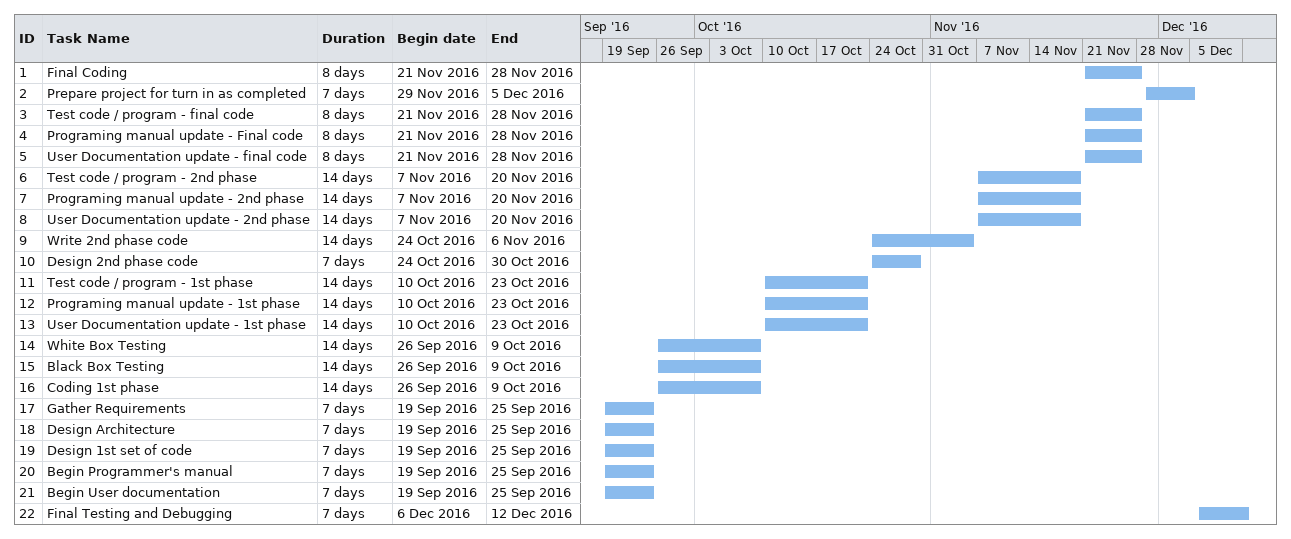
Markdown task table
| ID | Task | Duration | Start | Finish |
|---|---|---|---|---|
| 1 | Final Coding | 8d | 2016-11-21 | 2016-11-28 |
| 2 | Prepare project for turn in as completed | 7d | 2016-11-29 | 2016-12-05 |
| 3 | Test code / program - final code | 8d | 2016-11-21 | 2016-11-28 |
| 4 | Programing manual update - Final code | 8d | 2016-11-21 | 2016-11-28 |
| 5 | User Documentation update - final code | 8d | 2016-11-21 | 2016-11-28 |
| 6 | Test code / program - 2nd phase | 14d | 2016-11-07 | 2016-11-20 |
| 7 | Programing manual update - 2nd phase | 14d | 2016-11-07 | 2016-11-20 |
| 8 | User Documentation update - 2nd phase | 14d | 2016-11-07 | 2016-11-20 |
| 9 | Write 2nd phase code | 14d | 2016-10-24 | 2016-11-06 |
| 10 | Design 2nd phase code | 7d | 2016-10-24 | 2016-10-30 |
| 11 | Test code / program - 1st phase | 14d | 2016-10-10 | 2016-10-23 |
| 12 | Programing manual update - 1st phase | 14d | 2016-10-10 | 2016-10-23 |
| 13 | User Documentation update - 1st phase | 14d | 2016-10-10 | 2016-10-23 |
| 14 | White Box Testing | 14d | 2016-09-26 | 2016-10-09 |
| 15 | Black Box Testing | 14d | 2016-09-26 | 2016-10-09 |
| 16 | Coding 1st phase | 14d | 2016-09-26 | 2016-10-09 |
| 17 | Gather Requirements | 7d | 2016-09-19 | 2016-09-25 |
| 18 | Design Architecture | 7d | 2016-09-19 | 2016-09-25 |
| 19 | Design 1st set of code | 7d | 2016-09-19 | 2016-09-25 |
| 20 | Begin Programmer's manual | 7d | 2016-09-19 | 2016-09-25 |
| 21 | Begin User documentation | 7d | 2016-09-19 | 2016-09-25 |
| 22 | Final Testing and Debugging | 7d | 2016-12-06 | 2016-12-12 |
